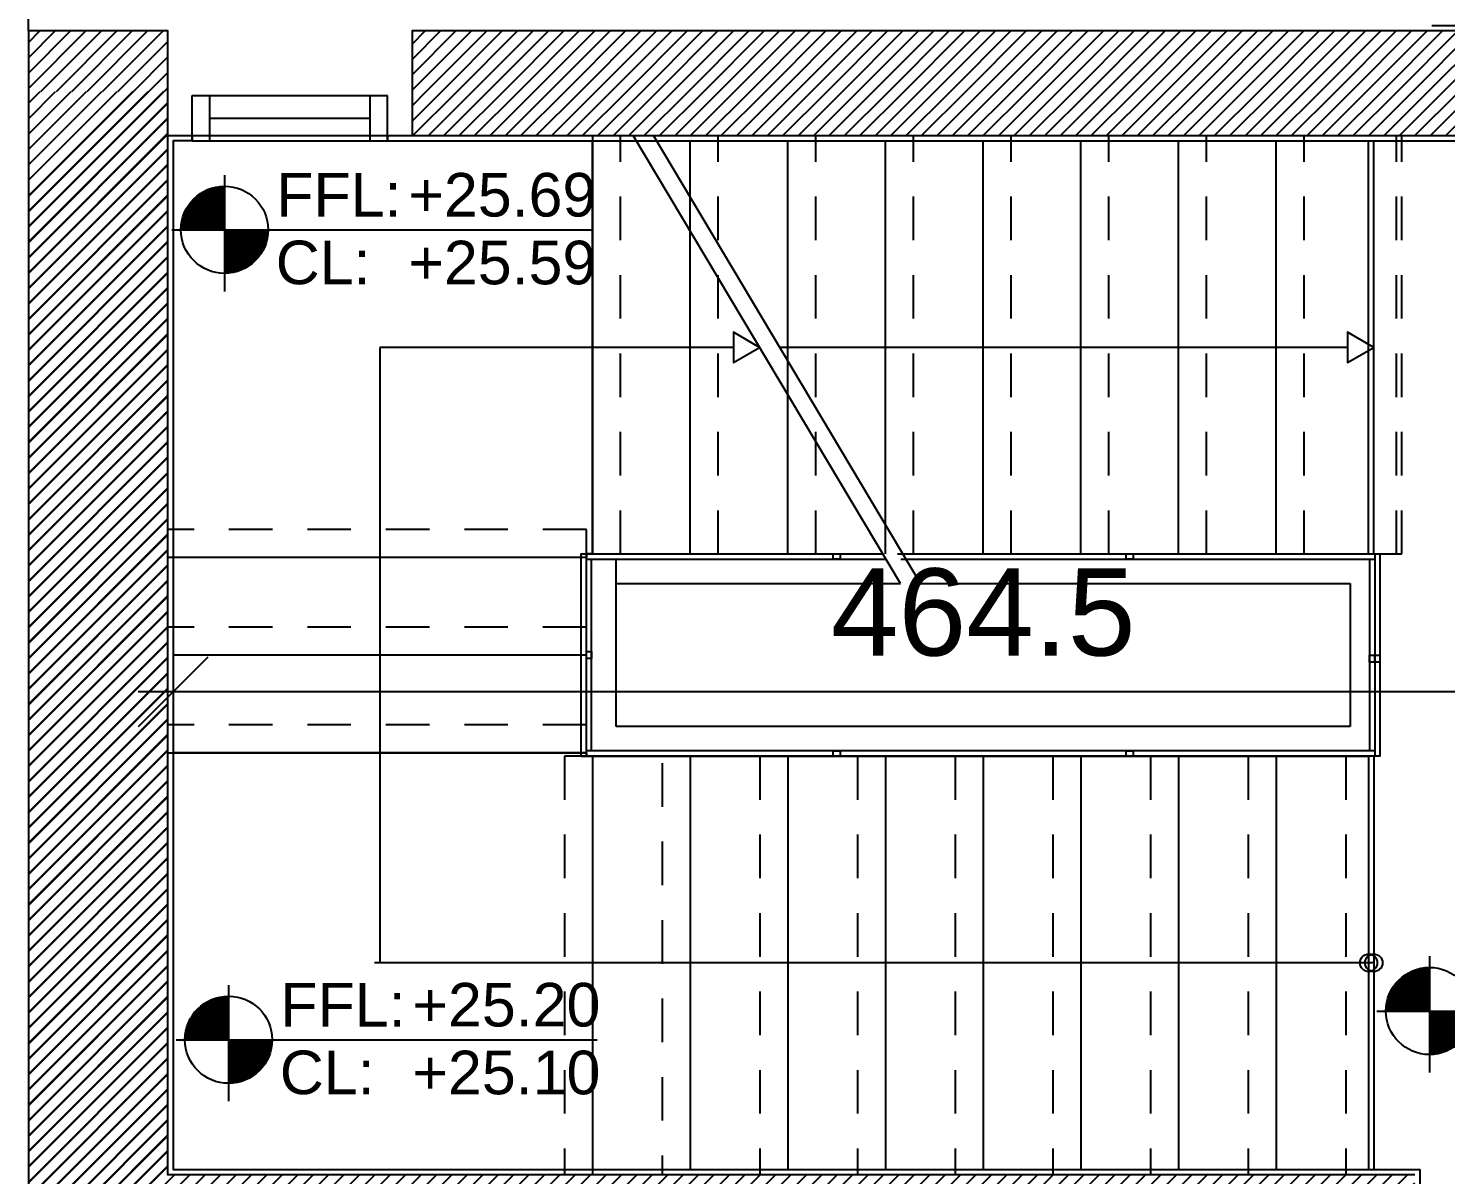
# Model space of a CAD drawing. Header units: metres. Extents: x 0 to 44.4, y -5.9 to 58.5.
# Drawn here: x 27.368 to 31.432, y 17.05 to 20.338 of the extents above; entities that cross this region are included whole.
import ezdxf

# ---------------------------------------------------------------- set-up
doc = ezdxf.new("R2010")
doc.units = ezdxf.units.M
doc.header["$MEASUREMENT"] = 0
doc.header["$PDMODE"] = 3
doc.header["$PDSIZE"] = 0.3
doc.linetypes.add('HIDDEN2', pattern=[0.1875, 0.125, -0.0625])
doc.layers.get('0').update_dxf_attribs({"linetype": 'CONTINUOUS'})
doc.layers.get('DEFPOINTS').update_dxf_attribs({"linetype": 'CONTINUOUS'})
for name, color, linetype in [('A-ALU', 9, 'CONTINUOUS'), ('A-ANNO-LEVL', 3, 'CONTINUOUS'), ('a-dim', 3, 'CONTINUOUS'), ('A-FLOR-HRAL', 15, 'CONTINUOUS'), ('A-FLOR-STRS', 40, 'CONTINUOUS'), ('A-FLOR-STRS-ARO', 1, 'CONTINUOUS'), ('A-HATCH-CONC', 8, 'CONTINUOUS'), ('A-PLASTER', 8, 'CONTINUOUS'), ('A-PROJ1H', 8, 'HIDDEN2'), ('A-REVETEMENT', 1, 'CONTINUOUS'), ('S-2ND-3RD-4-5-6TH$0$A-STR 2-3-4-5-6', 2, 'CONTINUOUS')]:
    doc.layers.add(name, color=color, linetype=linetype)
doc.styles.add('A100-STEXT', font='ARIAL.TTF', dxfattribs={"height": 0.25})
doc.styles.add('BLOCK', font='ARIAL.TTF', dxfattribs={"width": 0.8, "height": 0.25})
doc.dimstyles.new('A100-DIM', dxfattribs={"dimtxt": 0.25, "dimasz": 0.2, "dimexe": 0.1, "dimexo": 0.3, "dimgap": 0.1, "dimtad": 1, "dimlfac": 100, "dimrnd": 0.5, "dimdsep": 46, "dimtxsty": 'A100-STEXT', "dimblk1": 'OBLIQUE', "dimblk2": 'OBLIQUE', "dimsah": 1, "dimcen": -0.05, "dimdle": 0.1, "dimclrd": 15, "dimclre": 15, "dimclrt": 256, "dimadec": 0, "dimazin": 0, "dimtfac": 0.28, "dimtix": 1, "dimtmove": 2, "dimatfit": 3, "dimldrblk": 'OBLIQUE', "dimfxl": 0, "dimtolj": 1, "dimarcsym": 0})
doc.dimstyles.new('dim-law', dxfattribs={"dimtxt": 0.25, "dimasz": 0.2, "dimexe": 0.1, "dimexo": 0.3, "dimgap": 0.1, "dimtad": 1, "dimlfac": 100, "dimdsep": 46, "dimtxsty": 'A100-STEXT', "dimblk1": 'OBLIQUE', "dimblk2": 'OBLIQUE', "dimsah": 1, "dimcen": -0.05, "dimdle": 0.1, "dimclrd": 15, "dimclre": 15, "dimclrt": 256, "dimadec": 0, "dimazin": 0, "dimtfac": 0.28, "dimtix": 1, "dimtmove": 2, "dimatfit": 3, "dimldrblk": 'OBLIQUE', "dimfxl": 0, "dimtolj": 1, "dimarcsym": 0})
pattern_1 = [(45, (-139.766827, -8.86163), (-0.022097087, 0.022097087), [])]

# ---------------------------------------------------------------- blocks, each defined once
blk = doc.blocks.new('LVTAG_P')
for p, q in [((0, 0.003136), (0, -0.003532)), ((-0.003011, 0), (0.021132, 0))]:
    blk.add_line(p, q)
at = {"const_width": 0.0025}
for points in [[(0, 0.00125, 0.414214), (-0.00125, 0, 1)], [(0, -0.00125, 0.414214), (0.00125, 0, 1)]]:
    blk.add_lwpolyline(points, format="xyb", dxfattribs=at)
blk.add_circle((0, 0), 0.0025)
at = {"style": 'BLOCK'}
for s, p in [('FFL:', (0.00297, 0.000756)), ('CL:', (0.002938, -0.003124))]:
    blk.add_text(s, height=0.0025, dxfattribs=at).set_placement(p)
for p in [(0.010543, 0.000759), (0.010543, -0.003129)]:
    blk.add_attdef('+00.00', p, '', height=0.0025, dxfattribs=at)
blk = doc.blocks.new('A$C21287FDA')
at = {"layer": 'A-ALU'}
for p, q in [((27.8384, 20.145), (28.3984, 20.145)), ((27.8384, 20.015), (27.8384, 20.145)), ((27.8884, 20.015), (27.8884, 20.145)), ((28.3484, 20.015), (28.3484, 20.145)), ((28.3984, 20.015), (28.3984, 20.145)), ((27.8884, 20.08), (28.3484, 20.08)), ((27.8384, 20.015), (28.3984, 20.015))]:
    blk.add_line(p, q, dxfattribs=at)
blk = doc.blocks.new('_OBLIQUE')
at = {"color": 0, "linetype": 'ByBlock'}
blk.add_line((-0.5, -0.5), (0.5, 0.5), dxfattribs=at)
blk = doc.blocks.new('*D943')
at = {"layer": 'a-dim', "color": 15, "lineweight": -2}
for p, q in [((27.7834, 18.7325), (27.7834, 18.3343)), ((32.4284, 18.7325), (32.4284, 18.3343)), ((32.5284, 18.4343), (27.6834, 18.4343))]:
    blk.add_line(p, q, dxfattribs=at)
at = {"layer": 'DEFPOINTS', "color": 0}
for p in [(27.7834, 19.0325), (32.4284, 19.0325), (27.7834, 18.4343)]:
    blk.add_point(p, dxfattribs=at)
at = {"layer": 'a-dim', "color": 15, "lineweight": -2, "xscale": 0.2, "yscale": 0.2, "zscale": 0.2}
for p, rotation in [((27.7834, 18.4343), 180.0000022522661), ((32.4284, 18.4343), 2.252266053699999e-06)]:
    blk.add_blockref('_OBLIQUE', p, dxfattribs=dict(at, rotation=rotation))
at = {"layer": 'a-dim', "insert": (30.1059, 18.6619), "char_height": 0.25, "attachment_point": 5, "rotation": 0, "style": 'A100-STEXT'}
blk.add_mtext('\\A1;464.5', dxfattribs=at)
blk = doc.blocks.new('*D946')
at = {"layer": 'a-dim', "color": 15, "lineweight": -2}
for p, q in [((27.7834, 18.7325), (27.7834, 18.3343)), ((32.4284, 18.7325), (32.4284, 18.3343)), ((32.5284, 18.4343), (27.6834, 18.4343))]:
    blk.add_line(p, q, dxfattribs=at)
at = {"layer": 'DEFPOINTS', "color": 0}
for p in [(27.7834, 19.0325), (32.4284, 19.0325), (27.7834, 18.4343)]:
    blk.add_point(p, dxfattribs=at)
at = {"layer": 'a-dim', "color": 15, "lineweight": -2, "xscale": 0.2, "yscale": 0.2, "zscale": 0.2}
for p, rotation in [((27.7834, 18.4343), 180.0000022522661), ((32.4284, 18.4343), 2.252266053699999e-06)]:
    blk.add_blockref('_OBLIQUE', p, dxfattribs=dict(at, rotation=rotation))
at = {"layer": 'a-dim', "insert": (30.1059, 18.6619), "char_height": 0.25, "attachment_point": 5, "rotation": 0, "style": 'A100-STEXT'}
blk.add_mtext('\\A1;464.5', dxfattribs=at)
blk = doc.blocks.new('*D955')
at = {"layer": 'a-dim', "color": 15, "lineweight": -2}
for p, q in [((31.4925, 20.245), (31.4925, 22.25)), ((31.8784, 22.15), (31.3925, 22.15)), ((31.8784, 20.345), (31.3925, 20.345))]:
    blk.add_line(p, q, dxfattribs=at)
at = {"layer": 'DEFPOINTS', "color": 0}
for p in [(31.4925, 22.15), (32.1784, 22.15), (32.1784, 20.345)]:
    blk.add_point(p, dxfattribs=at)
at = {"layer": 'a-dim', "color": 15, "lineweight": -2, "xscale": 0.2, "yscale": 0.2, "zscale": 0.2}
for p, rotation in [((31.4925, 22.15), 90), ((31.4925, 20.345), 270)]:
    blk.add_blockref('_OBLIQUE', p, dxfattribs=dict(at, rotation=rotation))
at = {"layer": 'a-dim', "insert": (31.2649, 21.2475), "char_height": 0.25, "attachment_point": 5, "rotation": 90, "style": 'A100-STEXT'}
blk.add_mtext('\\A1;180.5', dxfattribs=at)

msp = doc.modelspace()

# ---------------------------------------------------------------- hatches: boundary and pattern name
at = {"layer": 'A-HATCH-CONC'}
h = msp.add_hatch(dxfattribs=at)
h.set_pattern_fill('ANSI31', color=256, scale=0.25, style=0)
h.paths.add_polyline_path([(27.76837, 20.33), (27.43837, 20.33), (27.36837, 20.33), (27.36837, 20.15658), (27.76837, 20.15658)])
h = msp.add_hatch(dxfattribs=at)
h.set_pattern_fill('ANSI31', color=256, scale=0.25, style=0)
h.paths.add_polyline_path([(27.76837, 20.33), (27.43837, 20.33), (27.36837, 20.33), (27.36837, 20.15658), (27.76837, 20.15658)])
h = msp.add_hatch(dxfattribs=at)
h.set_pattern_fill('ANSI31', color=256, scale=0.25, style=0)
h.paths.add_polyline_path([(33.94337, 20.33), (33.69337, 20.33), (33.69337, 20.33), (32.89337, 20.33), (32.79337, 20.33), (32.79337, 20.33), (32.29337, 20.33), (28.46837, 20.33), (28.46837, 20.15658), (33.94337, 20.15658)])
h = msp.add_hatch(dxfattribs=at)
h.set_pattern_fill('ANSI31', color=256, scale=0.25, angle=-720, style=0)
h.set_pattern_definition(pattern_1)
h.paths.add_polyline_path([(32.39337, 16.85), (32.39337, 16.65), (32.69337, 16.65), (32.69337, 17.15), (32.44337, 17.15), (32.44337, 17.05), (32.44337, 16.85)])
h.paths.add_polyline_path([(31.34337, 16.65), (31.34337, 17.05), (27.76837, 17.05), (27.76837, 20.15658), (27.36837, 20.15658), (27.36837, 3.57), (27.76837, 3.57), (27.76837, 12.85), (29.61837, 12.85), (29.91837, 12.85), (29.91837, 13.5), (29.66837, 13.5), (29.66837, 13.1), (29.36837, 13.1), (29.36837, 13.15), (27.76837, 13.15), (27.76837, 16.65), (29.36837, 16.65), (29.36837, 16.7), (29.66837, 16.7), (29.66837, 16.3), (29.91837, 16.3), (29.91837, 16.65)])
h = msp.add_hatch(dxfattribs=at)
h.set_pattern_fill('ANSI31', color=256, scale=0.25, angle=-720, style=0)
h.set_pattern_definition(pattern_1)
h.paths.add_polyline_path([(32.39337, 16.85), (32.39337, 16.65), (32.69337, 16.65), (32.69337, 17.15), (32.44337, 17.15), (32.44337, 17.05), (32.44337, 16.85)])
h.paths.add_polyline_path([(31.34337, 16.65), (31.34337, 17.05), (27.76837, 17.05), (27.76837, 20.15658), (27.36837, 20.15658), (27.36837, 3.57), (27.76837, 3.57), (27.76837, 12.85), (29.61837, 12.85), (29.91837, 12.85), (29.91837, 13.5), (29.66837, 13.5), (29.66837, 13.1), (29.36837, 13.1), (29.36837, 13.15), (27.76837, 13.15), (27.76837, 16.65), (29.36837, 16.65), (29.36837, 16.7), (29.66837, 16.7), (29.66837, 16.3), (29.91837, 16.3), (29.91837, 16.65)])
h = msp.add_hatch(dxfattribs=at)
h.set_pattern_fill('ANSI31', color=256, scale=0.25, style=0)
h.paths.add_polyline_path([(32.69337, 20.03), (33.94337, 20.03), (33.94337, 20.15658), (28.46837, 20.15658), (28.46837, 20.03), (32.44337, 20.03), (32.44337, 18.05), (32.69337, 18.05)])
h = msp.add_hatch(dxfattribs=at)
h.set_pattern_fill('ANSI31', color=256, scale=0.25, style=0)
h.paths.add_polyline_path([(32.69337, 20.03), (33.94337, 20.03), (33.94337, 20.15658), (28.46837, 20.15658), (28.46837, 20.03), (32.44337, 20.03), (32.44337, 18.05), (32.69337, 18.05)])
h = msp.add_hatch(dxfattribs=at)
h.set_pattern_fill('ANSI31', color=256, scale=0.25, style=0)
h.paths.add_polyline_path([(32.69337, 20.03), (33.94337, 20.03), (33.94337, 20.15658), (28.46837, 20.15658), (28.46837, 20.03), (32.44337, 20.03), (32.44337, 18.05), (32.69337, 18.05)])
h = msp.add_hatch(dxfattribs=at)
h.set_pattern_fill('ANSI31', color=256, scale=0.25, style=0)
h.paths.add_polyline_path([(32.69337, 20.03), (33.94337, 20.03), (33.94337, 20.15658), (28.46837, 20.15658), (28.46837, 20.03), (32.44337, 20.03), (32.44337, 18.05), (32.69337, 18.05)])
h = msp.add_hatch(dxfattribs=at)
h.set_pattern_fill('ANSI31', color=256, scale=0.25, style=0)
h.paths.add_polyline_path([(32.69337, 20.03), (33.94337, 20.03), (33.94337, 20.15658), (28.46837, 20.15658), (28.46837, 20.03), (32.44337, 20.03), (32.44337, 18.05), (32.69337, 18.05)])

# ---------------------------------------------------------------- linework, layer by layer
for points in [[(27.76837, 20.03), (28.98562, 20.03), (28.98587, 18.8301), (28.96837, 18.8301), (28.96837, 18.8201), (27.76837, 18.8201), (27.76837, 20.03)], [(27.76837, 18.26015), (28.96837, 18.2601), (28.96837, 18.2501), (28.98587, 18.25015), (28.98587, 17.05), (27.76837, 17.05), (27.76842, 18.26015)]]:
    msp.add_lwpolyline(points)
at = {"layer": 'A-FLOR-HRAL'}
for p, q in [((29.86847, 18.7451), (29.10263, 20.03012)), ((29.92605, 18.7451), (29.16022, 20.03012)), ((29.05337, 18.3351), (29.05337, 18.8151)), ((29.05337, 18.7451), (29.86847, 18.7451)), ((29.92605, 18.7451), (31.15837, 18.7451)), ((31.15837, 18.7451), (31.15837, 18.3351)), ((31.15837, 18.3351), (29.05337, 18.3351)), ((28.95337, 18.2501), (31.19337, 18.2501)), ((28.95337, 18.2501), (31.19337, 18.2501)), ((28.96837, 18.2501), (31.20837, 18.2501))]:
    msp.add_line(p, q, dxfattribs=at)
for points in [[(30.00039, 18.8301), (31.22837, 18.8301), (31.22837, 18.2501), (28.95337, 18.2501), (28.95337, 18.8301), (29.80281, 18.8301)], [(29.86039, 18.8301), (31.22837, 18.8301), (31.22837, 18.2501), (28.95337, 18.2501), (28.95337, 18.8301), (29.80281, 18.8301)], [(30.00039, 18.8301), (31.22837, 18.8301), (31.22837, 18.2501), (28.95337, 18.2501), (28.95337, 18.8301), (29.80281, 18.8301)], [(29.86039, 18.8301), (31.22837, 18.8301), (31.22837, 18.2501), (28.95337, 18.2501), (28.95337, 18.8301), (29.80281, 18.8301)], [(30.01539, 18.8301), (31.24337, 18.8301), (31.24337, 18.2501), (28.96837, 18.2501), (28.96837, 18.8301), (29.81781, 18.8301)], [(29.87539, 18.8301), (31.24337, 18.8301), (31.24337, 18.2501), (28.96837, 18.2501), (28.96837, 18.8301), (29.81781, 18.8301)], [(29.86933, 18.8151), (31.21337, 18.8151), (31.21337, 18.2651), (28.96837, 18.2651), (28.96837, 18.8151), (29.81175, 18.8151)], [(29.86933, 18.8151), (31.21337, 18.8151), (31.21337, 18.2651), (28.96837, 18.2651), (28.96837, 18.8151), (29.81175, 18.8151)], [(29.88433, 18.8151), (31.22837, 18.8151), (31.22837, 18.2651), (28.98337, 18.2651), (28.98337, 18.8151), (29.82675, 18.8151)], [(29.87539, 18.8301), (29.95781, 18.8301)]]:
    msp.add_lwpolyline(points, dxfattribs=at)
for points in [[(29.67587, 18.8151), (29.67587, 18.8301), (29.69587, 18.8301), (29.69587, 18.8151)], [(30.51587, 18.8151), (30.51587, 18.8301), (30.53587, 18.8301), (30.53587, 18.8151)], [(28.96837, 18.5501), (28.98337, 18.5501), (28.98337, 18.5301), (28.96837, 18.5301)], [(31.21337, 18.5401), (31.22837, 18.5401), (31.22837, 18.5201), (31.21337, 18.5201)], [(31.21337, 18.5401), (31.22837, 18.5401), (31.22837, 18.5201), (31.21337, 18.5201)], [(31.22837, 18.5401), (31.24337, 18.5401), (31.24337, 18.5201), (31.22837, 18.5201)], [(29.67587, 18.2501), (29.67587, 18.2651), (29.69587, 18.2651), (29.69587, 18.2501)], [(30.51587, 18.2501), (30.51587, 18.2651), (30.53587, 18.2651), (30.53587, 18.2501)]]:
    msp.add_lwpolyline(points, close=True, dxfattribs=at)
at = {"layer": 'A-FLOR-STRS'}
for p, q in [((28.98587, 18.8301), (28.98587, 20.0151)), ((29.26587, 18.8301), (29.26587, 20.0151)), ((29.54587, 18.8301), (29.54587, 20.0151)), ((29.82587, 18.8301), (29.82587, 20.0151)), ((30.10587, 18.8301), (30.10587, 20.0151)), ((30.38587, 18.8301), (30.38587, 20.0151)), ((30.66587, 18.8301), (30.66587, 20.0151)), ((30.94587, 18.8301), (30.94587, 20.0151)), ((31.21087, 18.8301), (31.21087, 20.0151)), ((31.21087, 18.8301), (31.21087, 20.0151)), ((31.22587, 18.8301), (31.22587, 20.0151)), ((28.96837, 18.8201), (27.78337, 18.8201)), ((28.96837, 18.5401), (27.78337, 18.5401)), ((28.96837, 18.2601), (27.78337, 18.2601)), ((28.98587, 18.2501), (28.98587, 17.0651)), ((29.26587, 18.2501), (29.26587, 17.0651)), ((29.54587, 18.2501), (29.54587, 17.0651)), ((29.82587, 18.2501), (29.82587, 17.0651)), ((30.10587, 18.2501), (30.10587, 17.0651)), ((30.38587, 18.2501), (30.38587, 17.0651)), ((30.66587, 18.2501), (30.66587, 17.0651)), ((30.94587, 18.2501), (30.94587, 17.0651)), ((31.21087, 18.2501), (31.21087, 17.0651)), ((31.21087, 18.2501), (31.21087, 17.0651)), ((31.21087, 18.2501), (31.21087, 17.0651)), ((31.21087, 18.2501), (31.21087, 17.0651)), ((31.22587, 18.2501), (31.22587, 17.0651))]:
    msp.add_line(p, q, dxfattribs=at)
at = {"layer": 'A-FLOR-STRS-ARO'}
for p, q in [((28.37587, 19.4226), (28.37587, 17.6576)), ((29.3897, 19.4226), (28.37587, 19.4226)), ((31.15087, 19.4226), (29.52228, 19.4226)), ((31.21087, 17.6576), (28.36087, 17.6576)), ((31.21087, 17.6576), (28.36087, 17.6576)), ((31.22587, 17.6576), (28.37587, 17.6576))]:
    msp.add_line(p, q, dxfattribs=at)
for points in [[(29.4647, 19.4226), (29.3897, 19.4659), (29.3897, 19.3793)], [(31.22587, 19.4226), (31.15087, 19.4659), (31.15087, 19.3793)]]:
    msp.add_lwpolyline(points, close=True, dxfattribs=at)
for centre in [(31.21087, 17.6576), (31.21087, 17.6576), (31.22587, 17.6576)]:
    msp.add_circle(centre, 0.025, dxfattribs=at)
at = {"layer": 'A-HATCH-CONC'}
for p, q in [((27.36837, 19.85536), (27.66959, 20.15658)), ((27.36837, 19.81116), (27.71378, 20.15658)), ((27.36837, 19.76697), (27.75798, 20.15658)), ((27.36837, 19.72278), (27.76837, 20.12278)), ((27.36837, 19.67858), (27.76837, 20.07858)), ((27.36837, 19.63439), (27.76837, 20.03439)), ((27.36837, 19.59019), (27.76837, 19.99019)), ((27.36837, 19.546), (27.76837, 19.946)), ((27.36837, 19.50181), (27.76837, 19.90181)), ((27.36837, 19.45761), (27.76837, 19.85761)), ((27.36837, 19.41342), (27.76837, 19.81342)), ((27.36837, 19.36922), (27.76837, 19.76922)), ((27.36837, 19.32503), (27.76837, 19.72503)), ((27.36837, 19.28083), (27.76837, 19.68083)), ((27.36837, 19.23664), (27.76837, 19.63664)), ((27.36837, 19.19245), (27.76837, 19.59245)), ((27.36837, 19.14825), (27.76837, 19.54825)), ((27.36837, 19.10406), (27.76837, 19.50406)), ((27.36837, 19.05986), (27.76837, 19.45986)), ((27.36837, 19.01567), (27.76837, 19.41567)), ((27.36837, 18.97148), (27.76837, 19.37148)), ((27.36837, 18.92728), (27.76837, 19.32728)), ((27.36837, 18.88309), (27.76837, 19.28309)), ((27.36837, 18.83889), (27.76837, 19.23889)), ((27.36837, 18.7947), (27.76837, 19.1947)), ((27.36837, 18.7505), (27.76837, 19.1505)), ((27.36837, 18.70631), (27.76837, 19.10631)), ((27.36837, 18.66212), (27.76837, 19.06212)), ((27.36837, 18.61792), (27.76837, 19.01792)), ((27.36837, 18.57373), (27.76837, 18.97373)), ((27.36837, 18.52953), (27.76837, 18.92953)), ((27.36837, 18.48534), (27.76837, 18.88534)), ((27.36837, 18.44115), (27.76837, 18.84115)), ((27.36837, 18.39695), (27.76837, 18.79695)), ((27.36837, 18.35276), (27.76837, 18.75276)), ((27.36837, 18.30856), (27.76837, 18.70856)), ((27.36837, 18.26437), (27.76837, 18.66437)), ((27.36837, 18.22017), (27.76837, 18.62017)), ((27.36837, 18.17598), (27.76837, 18.57598)), ((27.36837, 18.13179), (27.76837, 18.53179)), ((27.36837, 18.08759), (27.76837, 18.48759)), ((27.36837, 18.0434), (27.76837, 18.4434)), ((27.36837, 17.9992), (27.76837, 18.3992)), ((27.36837, 17.95501), (27.76837, 18.35501)), ((27.36837, 17.91082), (27.76837, 18.31082)), ((27.36837, 17.86662), (27.76837, 18.26662)), ((27.36837, 17.82243), (27.76837, 18.22243)), ((27.36837, 17.77823), (27.76837, 18.17823)), ((27.36837, 17.73404), (27.76837, 18.13404)), ((27.36837, 17.68984), (27.76837, 18.08984)), ((27.36837, 17.64565), (27.76837, 18.04565)), ((27.36837, 17.60146), (27.76837, 18.00146)), ((27.36837, 17.55726), (27.76837, 17.95726)), ((27.36837, 17.51307), (27.76837, 17.91307)), ((27.36837, 17.46887), (27.76837, 17.86887)), ((27.36837, 17.42468), (27.76837, 17.82468)), ((27.36837, 17.38049), (27.76837, 17.78049)), ((27.36837, 17.33629), (27.76837, 17.73629)), ((27.36837, 17.2921), (27.76837, 17.6921)), ((27.36837, 17.2479), (27.76837, 17.6479)), ((27.36837, 17.20371), (27.76837, 17.60371)), ((27.36837, 17.15951), (27.76837, 17.55951)), ((27.36837, 17.11532), (27.76837, 17.51532)), ((27.36837, 17.07113), (27.76837, 17.47113)), ((27.36837, 17.02693), (27.76837, 17.42693)), ((27.36837, 16.98274), (27.76837, 17.38274)), ((27.36837, 16.93854), (27.76837, 17.33854)), ((27.36837, 16.89435), (27.76837, 17.29435)), ((27.36837, 16.85015), (27.76837, 17.25015)), ((27.36837, 16.80596), (27.76837, 17.20596)), ((27.36837, 16.76177), (27.76837, 17.16177)), ((27.36837, 16.71757), (27.76837, 17.11757)), ((27.36837, 16.67338), (27.76837, 17.07338))]:
    msp.add_line(p, q, dxfattribs=at)
at = {"layer": 'A-PLASTER'}
msp.add_line((31.35837, 16.865), (31.35837, 17.065), dxfattribs=at)
msp.add_line((31.35837, 16.865), (31.35837, 17.065), dxfattribs=at)
for points in [[(27.83837, 20.03), (27.83837, 20.015), (27.78337, 20.015), (27.78337, 17.065), (31.35837, 17.065)], [(27.83837, 20.03), (27.83837, 20.015), (27.78337, 20.015), (27.78337, 17.065), (31.35837, 17.065)], [(28.39837, 20.03), (28.39837, 20.015), (32.42837, 20.015), (32.42837, 18.05)], [(28.39837, 20.03), (28.39837, 20.015), (32.42837, 20.015), (32.42837, 18.05)], [(28.39837, 20.03), (28.39837, 20.015), (32.42837, 20.015), (32.42837, 16.865)], [(28.39837, 20.03), (28.39837, 20.015), (32.42837, 20.015), (32.42837, 18.05)], [(28.39837, 20.03), (28.39837, 20.015), (32.42837, 20.015), (32.42837, 16.865)]]:
    msp.add_lwpolyline(points, dxfattribs=at)
at = {"layer": 'A-PROJ1H'}
for p, q in [((29.06587, 18.8301), (29.06587, 20.0301)), ((29.34587, 18.8301), (29.34587, 20.0301)), ((29.62587, 18.8301), (29.62587, 20.0301)), ((29.90587, 18.8301), (29.90587, 20.0301)), ((30.18587, 18.8301), (30.18587, 20.0301)), ((30.46587, 18.8301), (30.46587, 20.0301)), ((30.74587, 18.8301), (30.74587, 20.0301)), ((31.02587, 18.8301), (31.02587, 20.0301)), ((31.29087, 18.8301), (31.29087, 20.0301)), ((31.29087, 18.8301), (31.29087, 20.0301)), ((31.30587, 18.8301), (31.30587, 20.0301)), ((28.96837, 18.9001), (27.76837, 18.9001)), ((28.96837, 18.8301), (28.96837, 18.9001)), ((31.22837, 18.8301), (31.29087, 18.8301)), ((31.22837, 18.8301), (31.29087, 18.8301)), ((31.24337, 18.8301), (31.30587, 18.8301)), ((28.96837, 18.6201), (27.76837, 18.6201)), ((28.96837, 18.3401), (27.76837, 18.3401)), ((28.90587, 18.2501), (28.90587, 17.0501)), ((28.96837, 18.2501), (28.90587, 18.2501)), ((29.46587, 18.2501), (29.46587, 17.0501)), ((29.74587, 18.2501), (29.74587, 17.0501)), ((30.02587, 18.2501), (30.02587, 17.0501)), ((30.30587, 18.2501), (30.30587, 17.0501)), ((30.58587, 18.2501), (30.58587, 17.0501)), ((30.86587, 18.2501), (30.86587, 17.0501)), ((31.14587, 18.2501), (31.14587, 17.0501)), ((29.18587, 18.2301), (29.18587, 17.0501))]:
    msp.add_line(p, q, dxfattribs=at)
at = {"layer": 'A-REVETEMENT'}
msp.add_line((27.36837, 20.33), (27.36837, 20.4), dxfattribs=at)
at = {"layer": 'S-2ND-3RD-4-5-6TH$0$A-STR 2-3-4-5-6'}
for points in [[(31.34337, 17.05), (27.76837, 17.05), (27.76837, 20.33), (27.43837, 20.33), (27.43837, 20.33), (27.36837, 20.33), (27.36837, 3.57), (27.76837, 3.57), (27.76837, 12.85), (29.91837, 12.85), (29.91837, 13.5), (29.66837, 13.5), (29.66837, 13.1), (29.36837, 13.1), (29.36837, 13.15), (27.76837, 13.15), (27.76837, 16.65), (29.36837, 16.65), (29.36837, 16.7), (29.66837, 16.7), (29.66837, 16.3), (29.91837, 16.3), (29.91837, 16.65), (31.39337, 16.65)], [(31.34337, 17.05), (27.76837, 17.05), (27.76837, 20.33), (27.43837, 20.33), (27.43837, 20.33), (27.36837, 20.33), (27.36837, 3.57), (27.76837, 3.57), (27.76837, 12.85), (29.91837, 12.85), (29.91837, 13.5), (29.66837, 13.5), (29.66837, 13.1), (29.36837, 13.1), (29.36837, 13.15), (27.76837, 13.15), (27.76837, 16.65), (29.36837, 16.65), (29.36837, 16.7), (29.66837, 16.7), (29.66837, 16.3), (29.91837, 16.3), (29.91837, 16.65), (31.39337, 16.65)], [(32.69337, 20.03), (33.94337, 20.03), (33.94337, 20.33), (28.46837, 20.33), (28.46837, 20.03), (32.44337, 20.03), (32.44337, 18.05), (32.69337, 18.05), (32.69337, 20.03)], [(32.69337, 20.03), (33.94337, 20.03), (33.94337, 20.33), (28.46837, 20.33), (28.46837, 20.03), (32.44337, 20.03), (32.44337, 18.05), (32.69337, 18.05), (32.69337, 20.03)], [(32.69337, 20.03), (33.94337, 20.03), (33.94337, 20.33), (28.46837, 20.33), (28.46837, 20.03), (32.44337, 20.03), (32.44337, 18.05), (32.69337, 18.05), (32.69337, 20.03)]]:
    msp.add_lwpolyline(points, dxfattribs=at)

# ---------------------------------------------------------------- block references
at = {"layer": 'A-ALU'}
msp.add_blockref('A$C21287FDA', (0, 0), dxfattribs=at)
at = {"layer": 'A-ANNO-LEVL'}
ref = msp.add_blockref('LVTAG_P', (27.93075, 19.75985), dxfattribs=dict(at, xscale=50, yscale=50, zscale=50))
ref.add_attrib('+00.00', '+25.69', (28.45789, 19.79779), dxfattribs={"layer": '0', "height": 0.125, "rotation": 360, "style": 'BLOCK'})
ref.add_attrib('+00.00', '+25.59', (28.45789, 19.60341), dxfattribs={"layer": '0', "height": 0.125, "rotation": 360, "style": 'BLOCK'})
ref = msp.add_blockref('LVTAG_P', (31.3855, 17.51939), dxfattribs=dict(at, xscale=50, yscale=50, zscale=50))
ref.add_attrib('+00.00', '+23.72', (31.91264, 17.55733), dxfattribs={"layer": '0', "height": 0.125, "rotation": 360, "style": 'BLOCK'})
ref.add_attrib('+00.00', '+23.62', (31.91264, 17.36295), dxfattribs={"layer": '0', "height": 0.125, "rotation": 360, "style": 'BLOCK'})
ref = msp.add_blockref('LVTAG_P', (27.94244, 17.43703), dxfattribs=dict(at, xscale=50, yscale=50, zscale=50))
ref.add_attrib('+00.00', '+25.20', (28.46958, 17.47496), dxfattribs={"layer": '0', "height": 0.125, "rotation": 360, "style": 'BLOCK'})
ref.add_attrib('+00.00', '+25.10', (28.46958, 17.28059), dxfattribs={"layer": '0', "height": 0.125, "rotation": 360, "style": 'BLOCK'})

# ---------------------------------------------------------------- dimensions: what is measured, and where the dimension line sits
at = {"layer": 'a-dim'}
for p1, p2, distance, dimstyle, picture, middle in [((32.17837, 20.345), (32.17837, 22.15), 0.68586, 'dim-law', '*D955', (31.26486, 21.2475)), ((32.42837, 19.0325), (27.78337, 19.0325), 0.59825, 'A100-DIM', '*D943', (30.10587, 18.6619)), ((32.42837, 19.0325), (27.78337, 19.0325), 0.59825, 'A100-DIM', '*D946', (30.10587, 18.6619))]:
    dim = msp.add_aligned_dim(p1=p1, p2=p2, distance=distance, dimstyle=dimstyle, dxfattribs=at)
    dim.commit()
    dim.dimension.update_dxf_attribs({"geometry": picture, "text_midpoint": middle})

doc.saveas('drawing.dxf')
